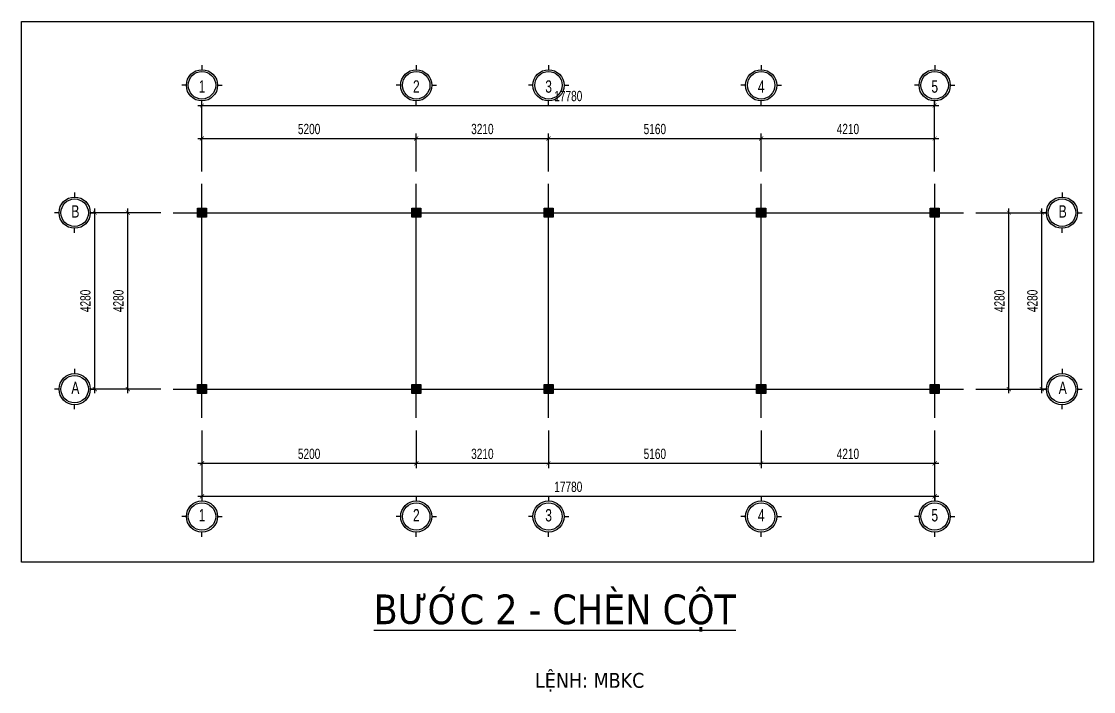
# Model space of a CAD drawing. Header units: inches. Extents: x 442278 to 842836, y -356313 to 59457.
# Drawn here: x 590590 to 616606, y -46742 to -30487 of the extents above; entities that cross this region are included whole.
import ezdxf

# ---------------------------------------------------------------- set-up
doc = ezdxf.new("R2010")
doc.units = ezdxf.units.IN
doc.header["$LTSCALE"] = 250
doc.header["$MEASUREMENT"] = 0
doc.linetypes.add('CENTER', pattern=[50.8, 31.75, -6.35, 6.35, -6.35])
for name, color, linetype in [('LA.BT', 7, 'Continuous'), ('LA.DIM', 251, 'Continuous'), ('LA.KHAC', 252, 'Continuous'), ('LA.TEXT', 60, 'Continuous'), ('LA.TRUC', 251, 'CENTER'), ('XDIT-BT', 7, 'Continuous'), ('XDIT-MANH', 252, 'Continuous')]:
    doc.layers.add(name, color=color, linetype=linetype)
doc.styles.add('AVANTH', font='')
doc.styles.add('S.STEXT', font='arial.ttf', dxfattribs={"width": 0.7})
doc.styles.get('AVANTH').set_extended_font_data('.VnAvantH')
doc.dimstyles.new('S.DIM100', dxfattribs={"dimtxt": 250, "dimasz": 100, "dimexe": 120, "dimexo": 0, "dimgap": 100, "dimtad": 1, "dimdec": 0, "dimzin": 13, "dimdsep": 46, "dimtxsty": 'S.STEXT', "dimblk": 'ARCHTICK', "dimblk1": 'ARCHTICK', "dimcen": 0, "dimdle": 100, "dimclrd": 251, "dimclre": 251, "dimclrt": 60, "dimadec": 0, "dimazin": 0, "dimtfac": 1, "dimtdec": 0, "dimtix": 1, "dimtmove": 2, "dimatfit": 3, "dimfxl": 1, "dimtolj": 1, "dimtzin": 13, "dimarcsym": 0})

# ---------------------------------------------------------------- blocks, each defined once
blk = doc.blocks.new('_ArchTick')
at = {"color": 0, "linetype": 'ByBlock', "const_width": 0.15}
blk.add_lwpolyline([(-0.5, -0.5), (0.5, 0.5)], dxfattribs=at)
blk = doc.blocks.new('*D249')
at = {"layer": 'DEFPOINTS', "color": 0, "transparency": 16777216}
for p in [(593170, -35126), (593970, -35126), (593970, -39406)]:
    blk.add_point(p, dxfattribs=at)
at = {"layer": 'LA.DIM', "color": 251, "lineweight": -2, "transparency": 16777216}
for p, q in [((593170, -39506), (593170, -35026)), ((593970, -35126), (593050, -35126)), ((593970, -39406), (593050, -39406))]:
    blk.add_line(p, q, dxfattribs=at)
at = {"layer": 'LA.DIM', "color": 251, "lineweight": -2, "transparency": 16777216, "xscale": 100, "yscale": 100, "zscale": 100}
for p, rotation in [((593170, -35126), 90), ((593170, -39406), 270)]:
    blk.add_blockref('_ArchTick', p, dxfattribs=dict(at, rotation=rotation))
at = {"layer": 'LA.DIM', "color": 60, "transparency": 16777216, "insert": (592943, -37266), "char_height": 250, "attachment_point": 5, "rotation": 90, "style": 'S.STEXT'}
blk.add_mtext('\\A1;4280', dxfattribs=at)
blk = doc.blocks.new('*D250')
at = {"layer": 'DEFPOINTS', "color": 0, "transparency": 16777216}
for p in [(592370, -35126), (593970, -35126), (593970, -39406)]:
    blk.add_point(p, dxfattribs=at)
at = {"layer": 'LA.DIM', "color": 251, "lineweight": -2, "transparency": 16777216}
for p, q in [((592370, -39506), (592370, -35026)), ((593970, -35126), (592250, -35126)), ((593970, -39406), (592250, -39406))]:
    blk.add_line(p, q, dxfattribs=at)
at = {"layer": 'LA.DIM', "color": 251, "lineweight": -2, "transparency": 16777216, "xscale": 100, "yscale": 100, "zscale": 100}
for p, rotation in [((592370, -35126), 90), ((592370, -39406), 270)]:
    blk.add_blockref('_ArchTick', p, dxfattribs=dict(at, rotation=rotation))
at = {"layer": 'LA.DIM', "color": 60, "transparency": 16777216, "insert": (592143, -37266), "char_height": 250, "attachment_point": 5, "rotation": 90, "style": 'S.STEXT'}
blk.add_mtext('\\A1;4280', dxfattribs=at)
blk = doc.blocks.new('*D251')
at = {"layer": 'DEFPOINTS', "color": 0, "transparency": 16777216}
for p in [(613750, -35126), (614550, -35126), (613750, -39406)]:
    blk.add_point(p, dxfattribs=at)
at = {"layer": 'LA.DIM', "color": 251, "lineweight": -2, "transparency": 16777216}
for p, q in [((614550, -39506), (614550, -35026)), ((613750, -35126), (614670, -35126)), ((613750, -39406), (614670, -39406))]:
    blk.add_line(p, q, dxfattribs=at)
at = {"layer": 'LA.DIM', "color": 251, "lineweight": -2, "transparency": 16777216, "xscale": 100, "yscale": 100, "zscale": 100}
for p, rotation in [((614550, -35126), 90), ((614550, -39406), 270)]:
    blk.add_blockref('_ArchTick', p, dxfattribs=dict(at, rotation=rotation))
at = {"layer": 'LA.DIM', "color": 60, "transparency": 16777216, "insert": (614323, -37266), "char_height": 250, "attachment_point": 5, "rotation": 90, "style": 'S.STEXT'}
blk.add_mtext('\\A1;4280', dxfattribs=at)
blk = doc.blocks.new('*D252')
at = {"layer": 'DEFPOINTS', "color": 0, "transparency": 16777216}
for p in [(613750, -35126), (615350, -35126), (613750, -39406)]:
    blk.add_point(p, dxfattribs=at)
at = {"layer": 'LA.DIM', "color": 251, "lineweight": -2, "transparency": 16777216}
for p, q in [((615350, -39506), (615350, -35026)), ((613750, -35126), (615470, -35126)), ((613750, -39406), (615470, -39406))]:
    blk.add_line(p, q, dxfattribs=at)
at = {"layer": 'LA.DIM', "color": 251, "lineweight": -2, "transparency": 16777216, "xscale": 100, "yscale": 100, "zscale": 100}
for p, rotation in [((615350, -35126), 90), ((615350, -39406), 270)]:
    blk.add_blockref('_ArchTick', p, dxfattribs=dict(at, rotation=rotation))
at = {"layer": 'LA.DIM', "color": 60, "transparency": 16777216, "insert": (615123, -37266), "char_height": 250, "attachment_point": 5, "rotation": 90, "style": 'S.STEXT'}
blk.add_mtext('\\A1;4280', dxfattribs=at)
blk = doc.blocks.new('*D253')
at = {"layer": 'DEFPOINTS', "color": 0, "transparency": 16777216}
for p in [(594970, -40406), (600170, -40406), (600170, -41206)]:
    blk.add_point(p, dxfattribs=at)
at = {"layer": 'LA.DIM', "color": 251, "lineweight": -2, "transparency": 16777216}
for p, q in [((594970, -40406), (594970, -41326)), ((600170, -40406), (600170, -41326)), ((594870, -41206), (600270, -41206))]:
    blk.add_line(p, q, dxfattribs=at)
at = {"layer": 'LA.DIM', "color": 251, "lineweight": -2, "transparency": 16777216, "xscale": 100, "yscale": 100, "zscale": 100, "rotation": 180}
blk.add_blockref('_ArchTick', (594970, -41206), dxfattribs=at)
at = {"layer": 'LA.DIM', "color": 251, "lineweight": -2, "transparency": 16777216, "xscale": 100, "yscale": 100, "zscale": 100}
blk.add_blockref('_ArchTick', (600170, -41206), dxfattribs=at)
at = {"layer": 'LA.DIM', "color": 60, "transparency": 16777216, "insert": (597570, -40978), "char_height": 250, "attachment_point": 5, "style": 'S.STEXT'}
blk.add_mtext('\\A1;5200', dxfattribs=at)
blk = doc.blocks.new('*D254')
at = {"layer": 'DEFPOINTS', "color": 0, "transparency": 16777216}
for p in [(594970, -40406), (612750, -40406), (612750, -42006)]:
    blk.add_point(p, dxfattribs=at)
at = {"layer": 'LA.DIM', "color": 251, "lineweight": -2, "transparency": 16777216}
for p, q in [((594970, -40406), (594970, -42126)), ((612750, -40406), (612750, -42126)), ((594870, -42006), (612850, -42006))]:
    blk.add_line(p, q, dxfattribs=at)
at = {"layer": 'LA.DIM', "color": 251, "lineweight": -2, "transparency": 16777216, "xscale": 100, "yscale": 100, "zscale": 100, "rotation": 180}
blk.add_blockref('_ArchTick', (594970, -42006), dxfattribs=at)
at = {"layer": 'LA.DIM', "color": 251, "lineweight": -2, "transparency": 16777216, "xscale": 100, "yscale": 100, "zscale": 100}
blk.add_blockref('_ArchTick', (612750, -42006), dxfattribs=at)
at = {"layer": 'LA.DIM', "color": 60, "transparency": 16777216, "insert": (603860, -41778), "char_height": 250, "attachment_point": 5, "style": 'S.STEXT'}
blk.add_mtext('\\A1;17780', dxfattribs=at)
blk = doc.blocks.new('*D255')
at = {"layer": 'DEFPOINTS', "color": 0, "transparency": 16777216}
for p in [(600170, -33326), (594970, -34126), (600170, -34126)]:
    blk.add_point(p, dxfattribs=at)
at = {"layer": 'LA.DIM', "color": 251, "lineweight": -2, "transparency": 16777216}
for p, q in [((594970, -34126), (594970, -33206)), ((600170, -34126), (600170, -33206)), ((594870, -33326), (600270, -33326))]:
    blk.add_line(p, q, dxfattribs=at)
at = {"layer": 'LA.DIM', "color": 251, "lineweight": -2, "transparency": 16777216, "xscale": 100, "yscale": 100, "zscale": 100, "rotation": 180}
blk.add_blockref('_ArchTick', (594970, -33326), dxfattribs=at)
at = {"layer": 'LA.DIM', "color": 251, "lineweight": -2, "transparency": 16777216, "xscale": 100, "yscale": 100, "zscale": 100}
blk.add_blockref('_ArchTick', (600170, -33326), dxfattribs=at)
at = {"layer": 'LA.DIM', "color": 60, "transparency": 16777216, "insert": (597570, -33098), "char_height": 250, "attachment_point": 5, "style": 'S.STEXT'}
blk.add_mtext('\\A1;5200', dxfattribs=at)
blk = doc.blocks.new('*D256')
at = {"layer": 'DEFPOINTS', "color": 0, "transparency": 16777216}
for p in [(612750, -32526), (594970, -34126), (612750, -34126)]:
    blk.add_point(p, dxfattribs=at)
at = {"layer": 'LA.DIM', "color": 251, "lineweight": -2, "transparency": 16777216}
for p, q in [((594970, -34126), (594970, -32406)), ((612750, -34126), (612750, -32406)), ((594870, -32526), (612850, -32526))]:
    blk.add_line(p, q, dxfattribs=at)
at = {"layer": 'LA.DIM', "color": 251, "lineweight": -2, "transparency": 16777216, "xscale": 100, "yscale": 100, "zscale": 100, "rotation": 180}
blk.add_blockref('_ArchTick', (594970, -32526), dxfattribs=at)
at = {"layer": 'LA.DIM', "color": 251, "lineweight": -2, "transparency": 16777216, "xscale": 100, "yscale": 100, "zscale": 100}
blk.add_blockref('_ArchTick', (612750, -32526), dxfattribs=at)
at = {"layer": 'LA.DIM', "color": 60, "transparency": 16777216, "insert": (603860, -32298), "char_height": 250, "attachment_point": 5, "style": 'S.STEXT'}
blk.add_mtext('\\A1;17780', dxfattribs=at)
blk = doc.blocks.new('*D257')
at = {"layer": 'DEFPOINTS', "color": 0, "transparency": 16777216}
for p in [(600170, -40406), (603380, -40406), (603380, -41206)]:
    blk.add_point(p, dxfattribs=at)
at = {"layer": 'LA.DIM', "color": 251, "lineweight": -2, "transparency": 16777216}
for p, q in [((600170, -40406), (600170, -41326)), ((603380, -40406), (603380, -41326)), ((600070, -41206), (603480, -41206))]:
    blk.add_line(p, q, dxfattribs=at)
at = {"layer": 'LA.DIM', "color": 251, "lineweight": -2, "transparency": 16777216, "xscale": 100, "yscale": 100, "zscale": 100, "rotation": 180}
blk.add_blockref('_ArchTick', (600170, -41206), dxfattribs=at)
at = {"layer": 'LA.DIM', "color": 251, "lineweight": -2, "transparency": 16777216, "xscale": 100, "yscale": 100, "zscale": 100}
blk.add_blockref('_ArchTick', (603380, -41206), dxfattribs=at)
at = {"layer": 'LA.DIM', "color": 60, "transparency": 16777216, "insert": (601775, -40978), "char_height": 250, "attachment_point": 5, "style": 'S.STEXT'}
blk.add_mtext('\\A1;3210', dxfattribs=at)
blk = doc.blocks.new('*D258')
at = {"layer": 'DEFPOINTS', "color": 0, "transparency": 16777216}
for p in [(594970, -40406), (612750, -40406), (612750, -42006)]:
    blk.add_point(p, dxfattribs=at)
at = {"layer": 'LA.DIM', "color": 251, "lineweight": -2, "transparency": 16777216}
for p, q in [((594970, -40406), (594970, -42126)), ((612750, -40406), (612750, -42126)), ((594870, -42006), (612850, -42006))]:
    blk.add_line(p, q, dxfattribs=at)
at = {"layer": 'LA.DIM', "color": 251, "lineweight": -2, "transparency": 16777216, "xscale": 100, "yscale": 100, "zscale": 100, "rotation": 180}
blk.add_blockref('_ArchTick', (594970, -42006), dxfattribs=at)
at = {"layer": 'LA.DIM', "color": 251, "lineweight": -2, "transparency": 16777216, "xscale": 100, "yscale": 100, "zscale": 100}
blk.add_blockref('_ArchTick', (612750, -42006), dxfattribs=at)
at = {"layer": 'LA.DIM', "color": 60, "transparency": 16777216, "insert": (603860, -41778), "char_height": 250, "attachment_point": 5, "style": 'S.STEXT'}
blk.add_mtext('\\A1;17780', dxfattribs=at)
blk = doc.blocks.new('*D259')
at = {"layer": 'DEFPOINTS', "color": 0, "transparency": 16777216}
for p in [(603380, -33326), (600170, -34126), (603380, -34126)]:
    blk.add_point(p, dxfattribs=at)
at = {"layer": 'LA.DIM', "color": 251, "lineweight": -2, "transparency": 16777216}
for p, q in [((600170, -34126), (600170, -33206)), ((603380, -34126), (603380, -33206)), ((600070, -33326), (603480, -33326))]:
    blk.add_line(p, q, dxfattribs=at)
at = {"layer": 'LA.DIM', "color": 251, "lineweight": -2, "transparency": 16777216, "xscale": 100, "yscale": 100, "zscale": 100, "rotation": 180}
blk.add_blockref('_ArchTick', (600170, -33326), dxfattribs=at)
at = {"layer": 'LA.DIM', "color": 251, "lineweight": -2, "transparency": 16777216, "xscale": 100, "yscale": 100, "zscale": 100}
blk.add_blockref('_ArchTick', (603380, -33326), dxfattribs=at)
at = {"layer": 'LA.DIM', "color": 60, "transparency": 16777216, "insert": (601775, -33098), "char_height": 250, "attachment_point": 5, "style": 'S.STEXT'}
blk.add_mtext('\\A1;3210', dxfattribs=at)
blk = doc.blocks.new('*D260')
at = {"layer": 'DEFPOINTS', "color": 0, "transparency": 16777216}
for p in [(612750, -32526), (594970, -34126), (612750, -34126)]:
    blk.add_point(p, dxfattribs=at)
at = {"layer": 'LA.DIM', "color": 251, "lineweight": -2, "transparency": 16777216}
for p, q in [((594970, -34126), (594970, -32406)), ((612750, -34126), (612750, -32406)), ((594870, -32526), (612850, -32526))]:
    blk.add_line(p, q, dxfattribs=at)
at = {"layer": 'LA.DIM', "color": 251, "lineweight": -2, "transparency": 16777216, "xscale": 100, "yscale": 100, "zscale": 100, "rotation": 180}
blk.add_blockref('_ArchTick', (594970, -32526), dxfattribs=at)
at = {"layer": 'LA.DIM', "color": 251, "lineweight": -2, "transparency": 16777216, "xscale": 100, "yscale": 100, "zscale": 100}
blk.add_blockref('_ArchTick', (612750, -32526), dxfattribs=at)
at = {"layer": 'LA.DIM', "color": 60, "transparency": 16777216, "insert": (603860, -32298), "char_height": 250, "attachment_point": 5, "style": 'S.STEXT'}
blk.add_mtext('\\A1;17780', dxfattribs=at)
blk = doc.blocks.new('*D261')
at = {"layer": 'DEFPOINTS', "color": 0, "transparency": 16777216}
for p in [(603380, -40406), (608540, -40406), (608540, -41206)]:
    blk.add_point(p, dxfattribs=at)
at = {"layer": 'LA.DIM', "color": 251, "lineweight": -2, "transparency": 16777216}
for p, q in [((603380, -40406), (603380, -41326)), ((608540, -40406), (608540, -41326)), ((603280, -41206), (608640, -41206))]:
    blk.add_line(p, q, dxfattribs=at)
at = {"layer": 'LA.DIM', "color": 251, "lineweight": -2, "transparency": 16777216, "xscale": 100, "yscale": 100, "zscale": 100, "rotation": 180}
blk.add_blockref('_ArchTick', (603380, -41206), dxfattribs=at)
at = {"layer": 'LA.DIM', "color": 251, "lineweight": -2, "transparency": 16777216, "xscale": 100, "yscale": 100, "zscale": 100}
blk.add_blockref('_ArchTick', (608540, -41206), dxfattribs=at)
at = {"layer": 'LA.DIM', "color": 60, "transparency": 16777216, "insert": (605960, -40978), "char_height": 250, "attachment_point": 5, "style": 'S.STEXT'}
blk.add_mtext('\\A1;5160', dxfattribs=at)
blk = doc.blocks.new('*D262')
at = {"layer": 'DEFPOINTS', "color": 0, "transparency": 16777216}
for p in [(594970, -40406), (612750, -40406), (612750, -42006)]:
    blk.add_point(p, dxfattribs=at)
at = {"layer": 'LA.DIM', "color": 251, "lineweight": -2, "transparency": 16777216}
for p, q in [((594970, -40406), (594970, -42126)), ((612750, -40406), (612750, -42126)), ((594870, -42006), (612850, -42006))]:
    blk.add_line(p, q, dxfattribs=at)
at = {"layer": 'LA.DIM', "color": 251, "lineweight": -2, "transparency": 16777216, "xscale": 100, "yscale": 100, "zscale": 100, "rotation": 180}
blk.add_blockref('_ArchTick', (594970, -42006), dxfattribs=at)
at = {"layer": 'LA.DIM', "color": 251, "lineweight": -2, "transparency": 16777216, "xscale": 100, "yscale": 100, "zscale": 100}
blk.add_blockref('_ArchTick', (612750, -42006), dxfattribs=at)
at = {"layer": 'LA.DIM', "color": 60, "transparency": 16777216, "insert": (603860, -41778), "char_height": 250, "attachment_point": 5, "style": 'S.STEXT'}
blk.add_mtext('\\A1;17780', dxfattribs=at)
blk = doc.blocks.new('*D263')
at = {"layer": 'DEFPOINTS', "color": 0, "transparency": 16777216}
for p in [(608540, -33326), (603380, -34126), (608540, -34126)]:
    blk.add_point(p, dxfattribs=at)
at = {"layer": 'LA.DIM', "color": 251, "lineweight": -2, "transparency": 16777216}
for p, q in [((603380, -34126), (603380, -33206)), ((608540, -34126), (608540, -33206)), ((603280, -33326), (608640, -33326))]:
    blk.add_line(p, q, dxfattribs=at)
at = {"layer": 'LA.DIM', "color": 251, "lineweight": -2, "transparency": 16777216, "xscale": 100, "yscale": 100, "zscale": 100, "rotation": 180}
blk.add_blockref('_ArchTick', (603380, -33326), dxfattribs=at)
at = {"layer": 'LA.DIM', "color": 251, "lineweight": -2, "transparency": 16777216, "xscale": 100, "yscale": 100, "zscale": 100}
blk.add_blockref('_ArchTick', (608540, -33326), dxfattribs=at)
at = {"layer": 'LA.DIM', "color": 60, "transparency": 16777216, "insert": (605960, -33098), "char_height": 250, "attachment_point": 5, "style": 'S.STEXT'}
blk.add_mtext('\\A1;5160', dxfattribs=at)
blk = doc.blocks.new('*D264')
at = {"layer": 'DEFPOINTS', "color": 0, "transparency": 16777216}
for p in [(612750, -32526), (594970, -34126), (612750, -34126)]:
    blk.add_point(p, dxfattribs=at)
at = {"layer": 'LA.DIM', "color": 251, "lineweight": -2, "transparency": 16777216}
for p, q in [((594970, -34126), (594970, -32406)), ((612750, -34126), (612750, -32406)), ((594870, -32526), (612850, -32526))]:
    blk.add_line(p, q, dxfattribs=at)
at = {"layer": 'LA.DIM', "color": 251, "lineweight": -2, "transparency": 16777216, "xscale": 100, "yscale": 100, "zscale": 100, "rotation": 180}
blk.add_blockref('_ArchTick', (594970, -32526), dxfattribs=at)
at = {"layer": 'LA.DIM', "color": 251, "lineweight": -2, "transparency": 16777216, "xscale": 100, "yscale": 100, "zscale": 100}
blk.add_blockref('_ArchTick', (612750, -32526), dxfattribs=at)
at = {"layer": 'LA.DIM', "color": 60, "transparency": 16777216, "insert": (603860, -32298), "char_height": 250, "attachment_point": 5, "style": 'S.STEXT'}
blk.add_mtext('\\A1;17780', dxfattribs=at)
blk = doc.blocks.new('*D265')
at = {"layer": 'DEFPOINTS', "color": 0, "transparency": 16777216}
for p in [(608540, -40406), (612750, -40406), (612750, -41206)]:
    blk.add_point(p, dxfattribs=at)
at = {"layer": 'LA.DIM', "color": 251, "lineweight": -2, "transparency": 16777216}
for p, q in [((608540, -40406), (608540, -41326)), ((612750, -40406), (612750, -41326)), ((608440, -41206), (612850, -41206))]:
    blk.add_line(p, q, dxfattribs=at)
at = {"layer": 'LA.DIM', "color": 251, "lineweight": -2, "transparency": 16777216, "xscale": 100, "yscale": 100, "zscale": 100, "rotation": 180}
blk.add_blockref('_ArchTick', (608540, -41206), dxfattribs=at)
at = {"layer": 'LA.DIM', "color": 251, "lineweight": -2, "transparency": 16777216, "xscale": 100, "yscale": 100, "zscale": 100}
blk.add_blockref('_ArchTick', (612750, -41206), dxfattribs=at)
at = {"layer": 'LA.DIM', "color": 60, "transparency": 16777216, "insert": (610645, -40978), "char_height": 250, "attachment_point": 5, "style": 'S.STEXT'}
blk.add_mtext('\\A1;4210', dxfattribs=at)
blk = doc.blocks.new('*D266')
at = {"layer": 'DEFPOINTS', "color": 0, "transparency": 16777216}
for p in [(594970, -40406), (612750, -40406), (612750, -42006)]:
    blk.add_point(p, dxfattribs=at)
at = {"layer": 'LA.DIM', "color": 251, "lineweight": -2, "transparency": 16777216}
for p, q in [((594970, -40406), (594970, -42126)), ((612750, -40406), (612750, -42126)), ((594870, -42006), (612850, -42006))]:
    blk.add_line(p, q, dxfattribs=at)
at = {"layer": 'LA.DIM', "color": 251, "lineweight": -2, "transparency": 16777216, "xscale": 100, "yscale": 100, "zscale": 100, "rotation": 180}
blk.add_blockref('_ArchTick', (594970, -42006), dxfattribs=at)
at = {"layer": 'LA.DIM', "color": 251, "lineweight": -2, "transparency": 16777216, "xscale": 100, "yscale": 100, "zscale": 100}
blk.add_blockref('_ArchTick', (612750, -42006), dxfattribs=at)
at = {"layer": 'LA.DIM', "color": 60, "transparency": 16777216, "insert": (603860, -41778), "char_height": 250, "attachment_point": 5, "style": 'S.STEXT'}
blk.add_mtext('\\A1;17780', dxfattribs=at)
blk = doc.blocks.new('*D267')
at = {"layer": 'DEFPOINTS', "color": 0, "transparency": 16777216}
for p in [(612750, -33326), (608540, -34126), (612750, -34126)]:
    blk.add_point(p, dxfattribs=at)
at = {"layer": 'LA.DIM', "color": 251, "lineweight": -2, "transparency": 16777216}
for p, q in [((608540, -34126), (608540, -33206)), ((612750, -34126), (612750, -33206)), ((608440, -33326), (612850, -33326))]:
    blk.add_line(p, q, dxfattribs=at)
at = {"layer": 'LA.DIM', "color": 251, "lineweight": -2, "transparency": 16777216, "xscale": 100, "yscale": 100, "zscale": 100, "rotation": 180}
blk.add_blockref('_ArchTick', (608540, -33326), dxfattribs=at)
at = {"layer": 'LA.DIM', "color": 251, "lineweight": -2, "transparency": 16777216, "xscale": 100, "yscale": 100, "zscale": 100}
blk.add_blockref('_ArchTick', (612750, -33326), dxfattribs=at)
at = {"layer": 'LA.DIM', "color": 60, "transparency": 16777216, "insert": (610645, -33098), "char_height": 250, "attachment_point": 5, "style": 'S.STEXT'}
blk.add_mtext('\\A1;4210', dxfattribs=at)
blk = doc.blocks.new('*D268')
at = {"layer": 'DEFPOINTS', "color": 0, "transparency": 16777216}
for p in [(612750, -32526), (594970, -34126), (612750, -34126)]:
    blk.add_point(p, dxfattribs=at)
at = {"layer": 'LA.DIM', "color": 251, "lineweight": -2, "transparency": 16777216}
for p, q in [((594970, -34126), (594970, -32406)), ((612750, -34126), (612750, -32406)), ((594870, -32526), (612850, -32526))]:
    blk.add_line(p, q, dxfattribs=at)
at = {"layer": 'LA.DIM', "color": 251, "lineweight": -2, "transparency": 16777216, "xscale": 100, "yscale": 100, "zscale": 100, "rotation": 180}
blk.add_blockref('_ArchTick', (594970, -32526), dxfattribs=at)
at = {"layer": 'LA.DIM', "color": 251, "lineweight": -2, "transparency": 16777216, "xscale": 100, "yscale": 100, "zscale": 100}
blk.add_blockref('_ArchTick', (612750, -32526), dxfattribs=at)
at = {"layer": 'LA.DIM', "color": 60, "transparency": 16777216, "insert": (603860, -32298), "char_height": 250, "attachment_point": 5, "style": 'S.STEXT'}
blk.add_mtext('\\A1;17780', dxfattribs=at)

msp = doc.modelspace()

# ---------------------------------------------------------------- hatches: boundary and pattern name
at = {"layer": 'LA.KHAC'}
for points in [[(594860.75, -35236), (594860.75, -35016), (595080.75, -35016), (595080.75, -35236)], [(600060.75, -35236), (600060.75, -35016), (600280.75, -35016), (600280.75, -35236)], [(603270.75, -35236), (603270.75, -35016), (603490.75, -35016), (603490.75, -35236)], [(608430.75, -35236), (608430.75, -35016), (608650.75, -35016), (608650.75, -35236)], [(612640.75, -35236), (612640.75, -35016), (612860.75, -35016), (612860.75, -35236)], [(594860.75, -39516), (594860.75, -39296), (595080.75, -39296), (595080.75, -39516)], [(600060.75, -39516), (600060.75, -39296), (600280.75, -39296), (600280.75, -39516)], [(603270.75, -39516), (603270.75, -39296), (603490.75, -39296), (603490.75, -39516)], [(608430.75, -39516), (608430.75, -39296), (608650.75, -39296), (608650.75, -39516)], [(612640.75, -39516), (612640.75, -39296), (612860.75, -39296), (612860.75, -39516)]]:
    msp.add_hatch(color=256, dxfattribs=at).paths.add_polyline_path(points, flags=16)

# ---------------------------------------------------------------- linework, layer by layer
at = {"layer": 'LA.BT'}
for points in [[(594860.75, -35236), (594860.75, -35016), (595080.75, -35016), (595080.75, -35236)], [(600060.75, -35236), (600060.75, -35016), (600280.75, -35016), (600280.75, -35236)], [(603270.75, -35236), (603270.75, -35016), (603490.75, -35016), (603490.75, -35236)], [(608430.75, -35236), (608430.75, -35016), (608650.75, -35016), (608650.75, -35236)], [(612640.75, -35236), (612640.75, -35016), (612860.75, -35016), (612860.75, -35236)], [(594860.75, -39516), (594860.75, -39296), (595080.75, -39296), (595080.75, -39516)], [(600060.75, -39516), (600060.75, -39296), (600280.75, -39296), (600280.75, -39516)], [(603270.75, -39516), (603270.75, -39296), (603490.75, -39296), (603490.75, -39516)], [(608430.75, -39516), (608430.75, -39296), (608650.75, -39296), (608650.75, -39516)], [(612640.75, -39516), (612640.75, -39296), (612860.75, -39296), (612860.75, -39516)]]:
    msp.add_lwpolyline(points, close=True, dxfattribs=at)
at = {"layer": 'LA.TRUC', "ltscale": 30}
for p, q in [((594970.41, -40106), (594970.41, -34426)), ((600170.41, -40106), (600170.41, -34426)), ((603380.41, -40106), (603380.41, -34426)), ((608540.41, -40106), (608540.41, -34426)), ((612750.41, -40106), (612750.41, -34426)), ((594270.41, -35126), (613450.41, -35126)), ((594270.41, -39406), (613450.41, -39406))]:
    msp.add_line(p, q, dxfattribs=at)
at = {"layer": 'XDIT-BT', "linetype": 'Continuous'}
for centre in [(594970.41, -32036.22), (600170.41, -32036.22), (603380.41, -32036.22), (608540.41, -32036.22), (612750.41, -32036.22), (591880.64, -35126), (615840.64, -35126), (591880.64, -39406), (615840.64, -39406), (594970.41, -42496.22), (600170.41, -42496.22), (603380.41, -42496.22), (608540.41, -42496.22), (612750.41, -42496.22)]:
    msp.add_circle(centre, 332.64, dxfattribs=at)
at = {"layer": 'XDIT-MANH', "linetype": 'Continuous'}
for p, q in [((594970.41, -31546), (594970.41, -31657.94)), ((600170.41, -31546), (600170.41, -31657.94)), ((603380.41, -31546), (603380.41, -31657.94)), ((608540.41, -31546), (608540.41, -31657.94)), ((612750.41, -31546), (612750.41, -31657.94)), ((594592.14, -32036.22), (594480.19, -32036.22)), ((595348.69, -32036.22), (595460.64, -32036.22)), ((599792.14, -32036.22), (599680.19, -32036.22)), ((600548.69, -32036.22), (600660.64, -32036.22)), ((603002.14, -32036.22), (602890.19, -32036.22)), ((603758.69, -32036.22), (603870.64, -32036.22)), ((608162.14, -32036.22), (608050.19, -32036.22)), ((608918.69, -32036.22), (609030.64, -32036.22)), ((612372.14, -32036.22), (612260.19, -32036.22)), ((613128.69, -32036.22), (613240.64, -32036.22)), ((594970.41, -32526.44), (594970.41, -32414.5)), ((600170.41, -32526.44), (600170.41, -32414.5)), ((603380.41, -32526.44), (603380.41, -32414.5)), ((608540.41, -32526.44), (608540.41, -32414.5)), ((612750.41, -32526.44), (612750.41, -32414.5)), ((591880.64, -34635.78), (591880.64, -34747.72)), ((615840.64, -34635.78), (615840.64, -34747.72)), ((591502.36, -35126), (591390.41, -35126)), ((592258.91, -35126), (592370.86, -35126)), ((615462.36, -35126), (615350.41, -35126)), ((616218.91, -35126), (616330.86, -35126)), ((591880.64, -35616.22), (591880.64, -35504.28)), ((615840.64, -35616.22), (615840.64, -35504.28)), ((591880.64, -38915.78), (591880.64, -39027.72)), ((615840.64, -38915.78), (615840.64, -39027.72)), ((591502.36, -39406), (591390.41, -39406)), ((592258.91, -39406), (592370.86, -39406)), ((615462.36, -39406), (615350.41, -39406)), ((616218.91, -39406), (616330.86, -39406)), ((591880.64, -39896.22), (591880.64, -39784.28)), ((615840.64, -39896.22), (615840.64, -39784.28)), ((594970.41, -42006), (594970.41, -42117.94)), ((600170.41, -42006), (600170.41, -42117.94)), ((603380.41, -42006), (603380.41, -42117.94)), ((608540.41, -42006), (608540.41, -42117.94)), ((612750.41, -42006), (612750.41, -42117.94)), ((594592.14, -42496.22), (594480.19, -42496.22)), ((595348.69, -42496.22), (595460.64, -42496.22)), ((599792.14, -42496.22), (599680.19, -42496.22)), ((600548.69, -42496.22), (600660.64, -42496.22)), ((603002.14, -42496.22), (602890.19, -42496.22)), ((603758.69, -42496.22), (603870.64, -42496.22)), ((608162.14, -42496.22), (608050.19, -42496.22)), ((608918.69, -42496.22), (609030.64, -42496.22)), ((612372.14, -42496.22), (612260.19, -42496.22)), ((613128.69, -42496.22), (613240.64, -42496.22)), ((594970.41, -42986.44), (594970.41, -42874.5)), ((600170.41, -42986.44), (600170.41, -42874.5)), ((603380.41, -42986.44), (603380.41, -42874.5)), ((608540.41, -42986.44), (608540.41, -42874.5)), ((612750.41, -42986.44), (612750.41, -42874.5))]:
    msp.add_line(p, q, dxfattribs=at)
at = {"layer": 'XDIT-MANH'}
msp.add_lwpolyline([(590589.61, -30487.41), (616605.96, -30487.41), (616605.96, -43605.61), (590589.61, -43605.61)], close=True, dxfattribs=at)
at = {"layer": 'XDIT-MANH', "linetype": 'Continuous'}
for centre in [(594970.41, -32036.22), (600170.41, -32036.22), (603380.41, -32036.22), (608540.41, -32036.22), (612750.41, -32036.22), (591880.64, -35126), (615840.64, -35126), (591880.64, -39406), (615840.64, -39406), (594970.41, -42496.22), (600170.41, -42496.22), (603380.41, -42496.22), (608540.41, -42496.22), (612750.41, -42496.22)]:
    msp.add_circle(centre, 378.28, dxfattribs=at)

# ---------------------------------------------------------------- texts
at = {"layer": 'LA.TEXT', "style": 'S.STEXT', "width": 0.7}
for s, p in [('1', (594890.41, -32216)), ('2', (600090.41, -32216)), ('3', (603300.41, -32216)), ('4', (608460.41, -32216)), ('5', (612670.41, -32216)), ('B', (591800.41, -35246)), ('B', (615760.41, -35246)), ('A', (591800.41, -39526)), ('A', (615760.41, -39526)), ('1', (594890.41, -42616)), ('2', (600090.41, -42616)), ('3', (603300.41, -42616)), ('4', (608460.41, -42616)), ('5', (612670.41, -42616))]:
    msp.add_text(s, height=300, dxfattribs=at).set_placement(p)
at = {"layer": 'LA.TEXT', "attachment_point": 7, "style": 'AVANTH'}
for s, insert, char_height, width in [('{\\fTahoma|b0|i0|c0|p34;\\LBƯỚC 2 - CHÈN CỘT}', (599137.22, -45288.81), 720, 28328.2717), ('{\\fTahoma|b0|i0|c0|p34;LỆNH: MBKC}', (603052.45, -46742.24), 360, 14164.1358)]:
    msp.add_mtext(s, dxfattribs=dict(at, insert=insert, char_height=char_height, width=width))

# ---------------------------------------------------------------- dimensions: what is measured, and where the dimension line sits
at = {"layer": 'LA.DIM'}
for base, p1, p2, picture, middle in [((612750.41, -32526), (594970.41, -34126), (612750.41, -34126), '*D256', (603860.41, -32298.36)), ((612750.41, -32526), (594970.41, -34126), (612750.41, -34126), '*D260', (603860.41, -32298.36)), ((612750.41, -32526), (594970.41, -34126), (612750.41, -34126), '*D264', (603860.41, -32298.36)), ((612750.41, -32526), (594970.41, -34126), (612750.41, -34126), '*D268', (603860.41, -32298.36)), ((600170.41, -33326), (594970.41, -34126), (600170.41, -34126), '*D255', (597570.41, -33098.36)), ((603380.41, -33326), (600170.41, -34126), (603380.41, -34126), '*D259', (601775.41, -33098.27)), ((608540.41, -33326), (603380.41, -34126), (608540.41, -34126), '*D263', (605960.41, -33098.36)), ((612750.41, -33326), (608540.41, -34126), (612750.41, -34126), '*D267', (610645.41, -33098.36)), ((600170.41, -41206), (594970.41, -40406), (600170.41, -40406), '*D253', (597570.41, -40978.36)), ((612750.41, -42006), (594970.41, -40406), (612750.41, -40406), '*D254', (603860.41, -41778.36)), ((612750.41, -42006), (594970.41, -40406), (612750.41, -40406), '*D258', (603860.41, -41778.36)), ((612750.41, -42006), (594970.41, -40406), (612750.41, -40406), '*D262', (603860.41, -41778.36)), ((612750.41, -42006), (594970.41, -40406), (612750.41, -40406), '*D266', (603860.41, -41778.36)), ((603380.41, -41206), (600170.41, -40406), (603380.41, -40406), '*D257', (601775.41, -40978.27)), ((608540.41, -41206), (603380.41, -40406), (608540.41, -40406), '*D261', (605960.41, -40978.36)), ((612750.41, -41206), (608540.41, -40406), (612750.41, -40406), '*D265', (610645.41, -40978.36))]:
    dim = msp.add_linear_dim(base=base, p1=p1, p2=p2, dimstyle='S.DIM100', dxfattribs=at)
    dim.commit()
    dim.dimension.update_dxf_attribs({"geometry": picture, "text_midpoint": middle})
for base, p1, p2, picture, middle in [((592370.41, -35126), (593970.41, -39406), (593970.41, -35126), '*D250', (592142.77, -37266)), ((593170.41, -35126), (593970.41, -39406), (593970.41, -35126), '*D249', (592942.77, -37266)), ((614550.41, -35126), (613750.41, -39406), (613750.41, -35126), '*D251', (614322.77, -37266)), ((615350.41, -35126), (613750.41, -39406), (613750.41, -35126), '*D252', (615122.77, -37266))]:
    dim = msp.add_linear_dim(base=base, p1=p1, p2=p2, angle=90, dimstyle='S.DIM100', dxfattribs=at)
    dim.commit()
    dim.dimension.update_dxf_attribs({"geometry": picture, "text_midpoint": middle})

doc.saveas('drawing.dxf')
